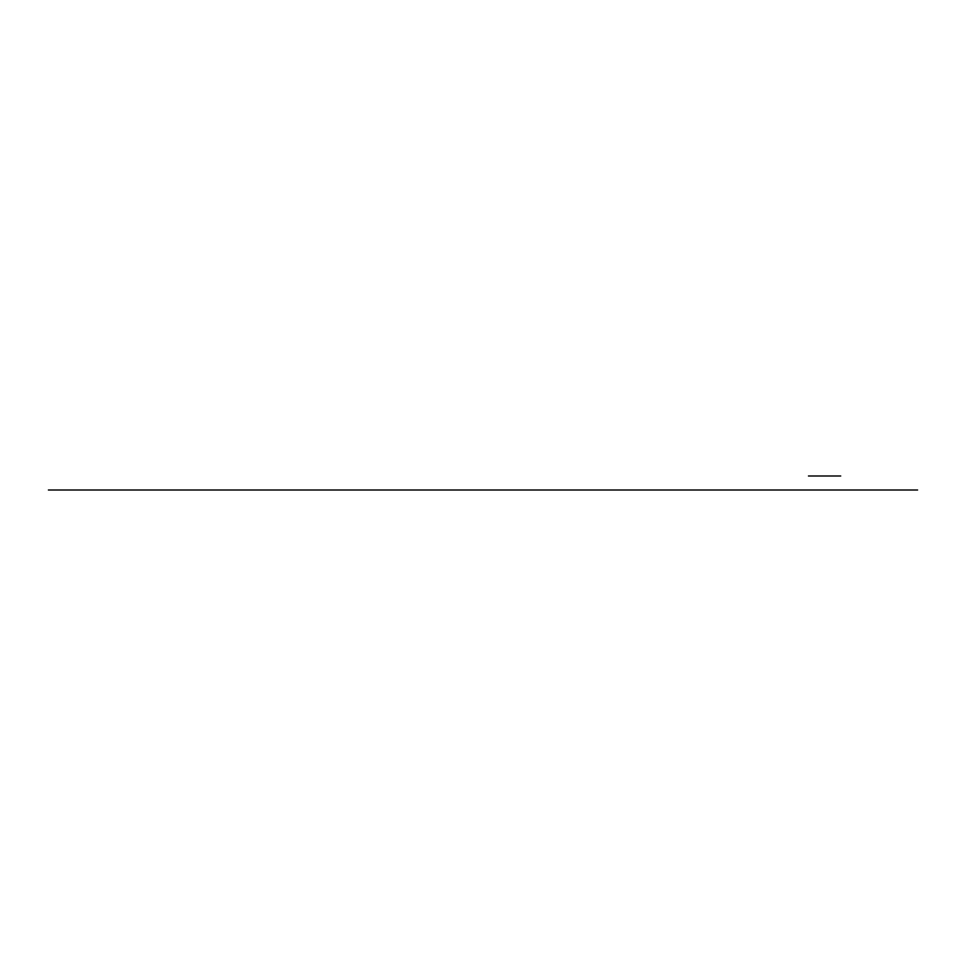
<?xml version="1.0" encoding="UTF-8"?>
<svg xmlns="http://www.w3.org/2000/svg" width="966" height="966" viewBox="0 0 966 966"><rect width="100%" height="100%" fill="white"/><g stroke="black" fill="none" stroke-linecap="round" stroke-linejoin="round"><path stroke-width="1.45" d="M808.361 475.996L840.831 475.996M48.3 490.004L917.7 490.004"/></g></svg>
